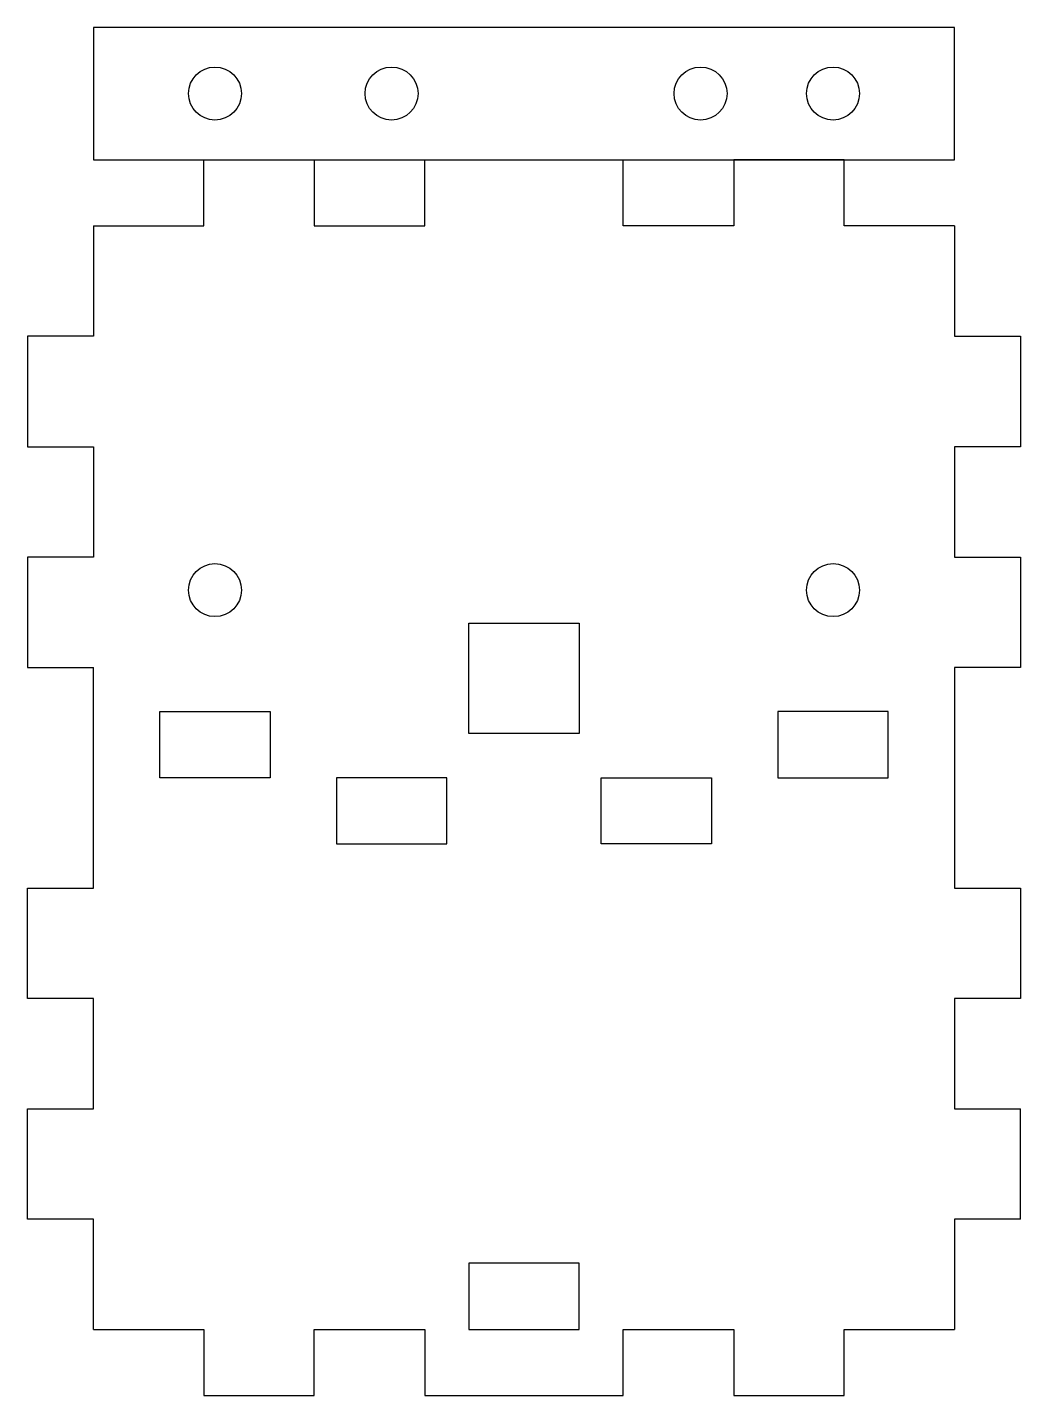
# Model space of a CAD drawing. Header units: millimetres. Extents: x 4.5 to 49.5, y -2 to 60.
import ezdxf

# ---------------------------------------------------------------- set-up
doc = ezdxf.new("R2010")
doc.units = ezdxf.units.MM
doc.layers.get('0').update_dxf_attribs({"lineweight": 25, "true_color": 0xffffff})

msp = doc.modelspace()

# ---------------------------------------------------------------- linework, layer by layer
for p, q in [((46.5, 60), (7.5, 60)), ((7.5, 60), (7.5, 54)), ((46.5, 54), (46.5, 60)), ((7.5, 54), (46.5, 54)), ((12.5, 51), (12.5, 54)), ((17.5, 54), (17.5, 51)), ((22.5, 51), (22.5, 54)), ((24.5, 54), (29.5, 54)), ((31.5, 51), (31.5, 54)), ((36.5, 54), (36.5, 51)), ((41.5, 54), (36.5, 54)), ((41.5, 51), (41.5, 54)), ((7.5, 51), (7.5, 46)), ((7.5, 51), (12.5, 51)), ((17.5, 51), (22.5, 51)), ((36.5, 51), (31.5, 51)), ((46.5, 51), (41.5, 51)), ((46.5, 51), (46.5, 46)), ((7.5, 46), (4.5, 46)), ((4.5, 46), (4.5, 41)), ((46.5, 46), (49.5, 46)), ((49.5, 46), (49.5, 41)), ((4.5, 41), (7.5, 41)), ((7.5, 41), (7.5, 36)), ((49.5, 41), (46.5, 41)), ((46.5, 41), (46.5, 36)), ((7.5, 36), (4.5, 36)), ((4.5, 36), (4.5, 31)), ((46.5, 36), (49.5, 36)), ((49.5, 36), (49.5, 31)), ((24.5, 33), (29.5, 33)), ((24.5, 28), (24.5, 33)), ((29.5, 33), (29.5, 28)), ((4.5, 31), (7.5, 31)), ((7.5, 21), (7.5, 31)), ((49.5, 31), (46.5, 31)), ((46.5, 31), (46.5, 21)), ((10.5, 26), (10.5, 29)), ((10.5, 29), (15.5, 29)), ((15.5, 29), (15.5, 26)), ((43.5, 29), (38.5, 29)), ((38.5, 29), (38.5, 26)), ((43.5, 26), (43.5, 29)), ((29.5, 28), (24.5, 28)), ((15.5, 26), (10.5, 26)), ((18.5, 26), (18.5, 23)), ((23.5, 26), (18.5, 26)), ((23.5, 23), (23.5, 26)), ((30.5, 23), (30.5, 26)), ((30.5, 26), (35.5, 26)), ((35.5, 26), (35.5, 23)), ((38.5, 26), (43.5, 26)), ((18.5, 23), (23.5, 23)), ((35.5, 23), (30.5, 23)), ((4.5, 16), (4.5, 21)), ((4.5, 21), (7.5, 21)), ((46.5, 21), (49.5, 21)), ((49.5, 21), (49.5, 16)), ((7.5, 16), (4.5, 16)), ((7.5, 11), (7.5, 16)), ((49.5, 16), (46.5, 16)), ((46.5, 16), (46.5, 11)), ((4.5, 6), (4.5, 11)), ((4.5, 11), (7.5, 11)), ((46.5, 11), (49.5, 11)), ((49.5, 6), (49.5, 11)), ((7.5, 6), (4.5, 6)), ((7.5, 1), (7.5, 6)), ((49.5, 6), (46.5, 6)), ((46.5, 6), (46.5, 1)), ((29.5, 4), (24.5, 4)), ((24.5, 4), (24.5, 1)), ((29.5, 1), (29.5, 4)), ((7.5, 1), (12.5, 1)), ((12.5, 1), (12.5, -2)), ((17.5, -2), (17.5, 1)), ((17.5, 1), (22.5, 1)), ((22.5, 1), (22.5, -2)), ((24.5, 1), (29.5, 1)), ((31.5, -2), (31.5, 1)), ((31.5, 1), (36.5, 1)), ((36.5, 1), (36.5, -2)), ((41.5, -2), (41.5, 1)), ((41.5, 1), (46.5, 1)), ((12.5, -2), (17.5, -2)), ((22.5, -2), (31.5, -2)), ((36.5, -2), (41.5, -2))]:
    msp.add_line(p, q)
for centre in [(13, 57), (21, 57), (35, 57), (41, 57), (13, 34.5), (41, 34.5)]:
    msp.add_circle(centre, 1.2)

doc.saveas('drawing.dxf')
